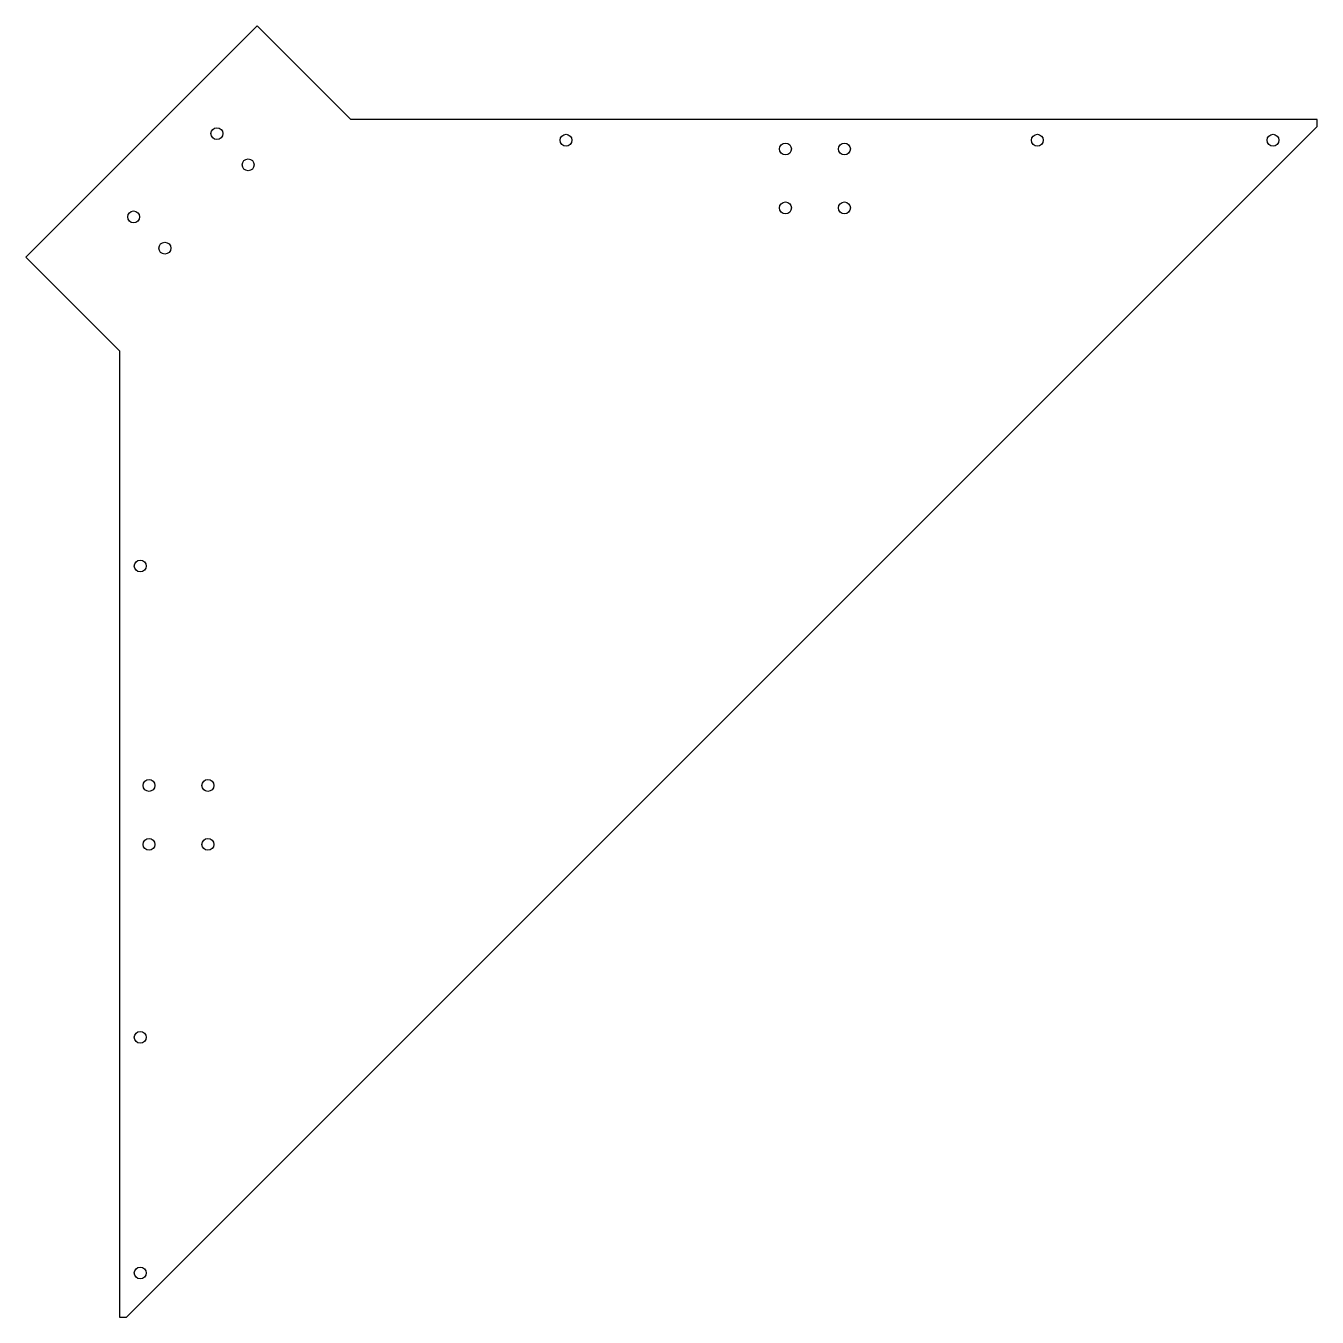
# Model space of a CAD drawing. Header units: inches. Extents: x -1.6 to 20.4, y -16 to 6.
import ezdxf

# ---------------------------------------------------------------- set-up
doc = ezdxf.new("R2010")
doc.units = ezdxf.units.IN
doc.header["$MEASUREMENT"] = 0

msp = doc.modelspace()

# ---------------------------------------------------------------- linework, layer by layer
msp.add_lwpolyline([(0.035, 0.438), (0.035, -15.965), (0.155, -15.965), (20.363, 4.243), (20.363, 4.363), (3.959, 4.363), (2.368, 5.954), (-1.556, 2.029)], close=True)
for centre in [(1.688, 4.124), (7.613, 4.012), (11.338, 3.863), (12.338, 3.863), (15.613, 4.012), (19.613, 4.012), (2.218, 3.594), (11.338, 2.863), (12.338, 2.863), (0.274, 2.71), (0.804, 2.18), (0.386, -3.215), (0.535, -6.94), (1.535, -6.94), (0.535, -7.94), (1.535, -7.94), (0.386, -11.215), (0.386, -15.215)]:
    msp.add_circle(centre, 0.101)

doc.saveas('drawing.dxf')
